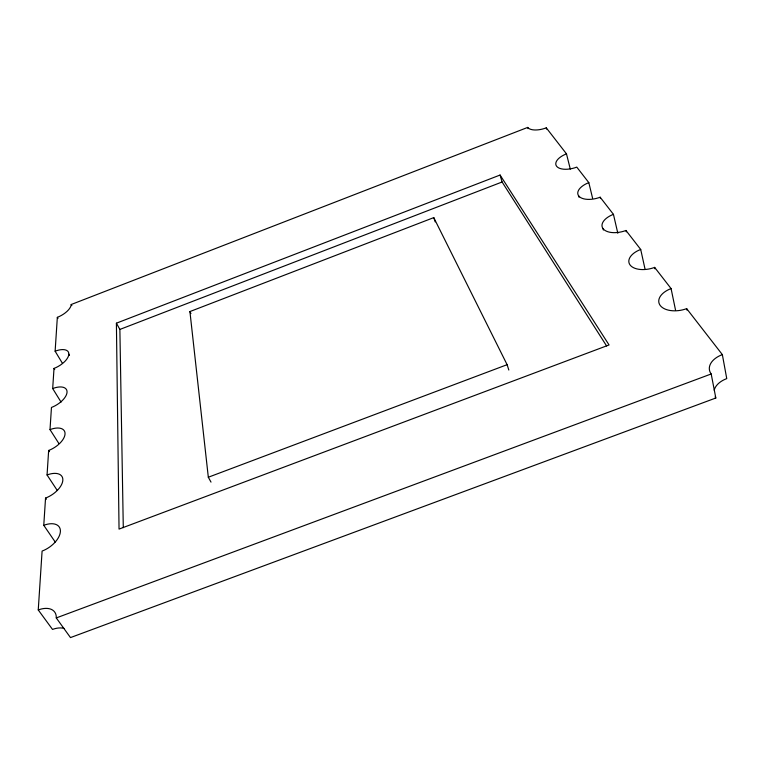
<?xml version="1.0" encoding="UTF-8"?>
<svg xmlns="http://www.w3.org/2000/svg" width="765" height="765" viewBox="0 0 765 765"><rect width="100%" height="100%" fill="white"/><g stroke="black" fill="none" stroke-linecap="round" stroke-linejoin="round"><path stroke-width="1.15" d="M64.021 628.428A21.525 13.082 -38.3 0 0 52.517 629.423L38.25 609.944L42.094 551.077A19.775 11.083 -34.6 0 0 60.387 531.618A19.775 11.083 -34.6 0 0 43.768 525.306L45.546 498.072A18.609 10.012 -32.9 0 0 62.835 480.248A18.609 10.012 -32.9 0 0 47.057 474.96L48.654 450.461A17.576 9.075 -31.6 0 0 65.035 434.042A17.576 9.075 -31.6 0 0 50.012 429.614L51.456 407.458A16.658 8.262 -30.5 0 0 67.033 392.263A16.658 8.262 -30.5 0 0 52.689 388.553L54.009 368.414A15.845 7.554 -29.6 0 0 68.84 354.31A15.845 7.554 -29.6 0 0 55.128 351.202L57.337 317.341A14.793 6.665 -28.5 0 0 71.212 304.508L527.707 127.411A15.233 6.952 -16.6 0 0 546.277 127.841L566.482 153.861L570.298 169.113M116.404 323.184L500.071 175.042L609.055 344.958L119.044 529.093L116.404 323.184L119.876 329.438L123.289 527.659M119.876 329.438L502.098 181.994L606.597 345.943M211.006 482.122L208.319 477.236L189.921 311.565L433.765 217.614L507.109 364.685L508.821 370.031M208.319 477.236L507.109 364.685M38.25 609.944A21.841 12.967 -37.7 0 1 56.275 617.929L711.192 373.97A22.491 13.952 -8 0 1 722.351 354.616L686.654 308.639A20.387 11.81 -11 0 1 660.31 305.598A20.387 11.81 -11 0 1 671.077 288.577L654.639 267.396A19.182 10.614 -12.5 0 1 630.15 265.072A19.182 10.614 -12.5 0 1 640.707 249.457L625.971 230.475A18.121 9.582 -13.8 0 1 603.116 228.735A18.121 9.582 -13.8 0 1 613.444 214.343L600.152 197.217A17.174 8.692 -14.8 0 1 578.732 195.974A17.174 8.692 -14.8 0 1 588.821 182.634L576.772 167.114A16.323 7.918 -15.6 0 1 556.624 166.273A16.323 7.918 -15.6 0 1 566.482 153.861M711.192 373.97L715.82 398.01L70.485 637.589L56.275 617.929M43.768 525.306L55.214 542.022M45.546 498.072L46.349 499.268M47.057 474.96L57.107 490.212M48.654 450.461L49.409 451.637M50.012 429.614L58.819 443.423M52.689 388.553L61.057 402.074M54.009 368.414L54.688 369.543M55.128 351.202L62.443 363.337M68.85 354.214L69.51 355.343M57.337 317.341L57.977 318.422M71.212 304.508L71.843 305.589M189.921 311.565L190.934 313.574M433.765 217.614L435.209 221.907M500.071 175.042L502.098 181.994M527.707 127.411L528.041 128.644M546.277 127.841L546.602 129.075M578.665 195.888L578.99 197.207M588.821 182.634L592.617 198.355M603.04 228.639L603.365 230.007M600.152 197.217L600.468 198.556M613.444 214.343L617.814 233.239M625.971 230.475L626.277 231.862M640.707 249.457L645 268.955M654.639 267.396L654.945 268.831M671.077 288.577L675.533 310.102M686.654 308.639L686.951 310.112M722.351 354.616L726.75 378.618A22.156 14.066 -7.3 0 0 714.214 390.169M715.82 398.01A22.156 14.066 -7.3 0 1 715.103 396.882"/></g></svg>
